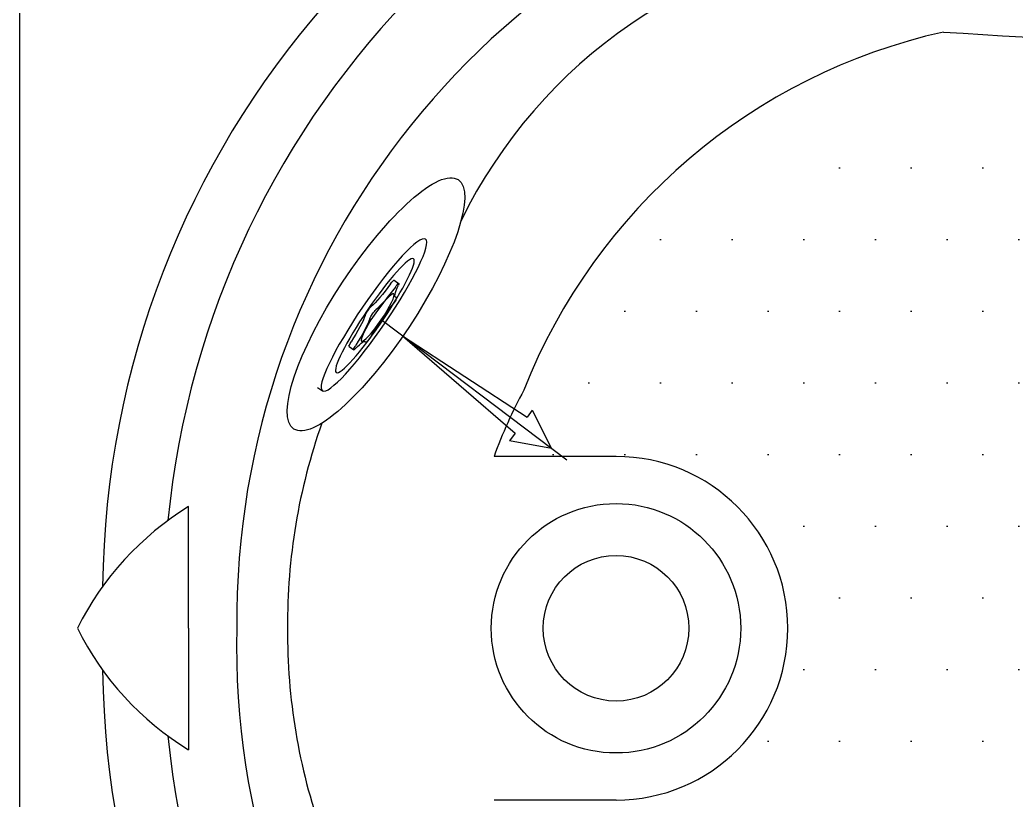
# Model space of a CAD drawing. Header units: millimetres. Extents: x -1237.18 to -1235.66, y 2253.25 to 2254.49.
# Drawn here: x -1237.1816 to -1236.7471, y 2253.7959 to 2254.1361 of the extents above; entities that cross this region are included whole.
import ezdxf

# ---------------------------------------------------------------- set-up
doc = ezdxf.new("R2010")
doc.units = ezdxf.units.MM
doc.linetypes.add('CENTER2', pattern=[1.125, 0.75, -0.125, 0.125, -0.125])
doc.layers.add('jacuzzi', color=1, linetype='Continuous')

msp = doc.modelspace()

# ---------------------------------------------------------------- hatches: boundary and pattern name
at = {"layer": 'jacuzzi'}
h = msp.add_hatch(dxfattribs=at)
h.set_pattern_fill('DOTS', color=256, scale=0.4999999999999382, style=0)
h.set_pattern_definition([(0, (-1242.120997702473, 2254.852860581235), (0.01562499999999807, 0.03124999999999612), [0, -0.03124999999999614])])
h.paths.add_polyline_path([(-1236.026686808815, 2253.870848114102, 0.4454527073348226), (-1236.228033983169, 2254.066346757269, -0.01827919739908432), (-1236.778827019644, 2254.080824831206, 0.2827456802841425), (-1236.961817494864, 2253.974732085831, 0.06978686902351681), (-1236.982667878628, 2253.918769705763, -0.7017385907835778), (-1236.850158481766, 2253.870848114102)])
h.paths.add_polyline_path([(-1236.850158481766, 2253.870848114102, -0.7017385907835691), (-1236.982667878628, 2253.82292652244, 0.06978686902355337), (-1236.961817494864, 2253.766964142372, 0.2827456802830554), (-1236.778827019644, 2253.660871396998, -0.01827919739911163), (-1236.228033983168, 2253.675349470935, 0.4454527073347936), (-1236.026686808815, 2253.870848114102)])

# ---------------------------------------------------------------- linework, layer by layer
for p, q in [((-1237.01839632549, 2254.022628787618), (-1237.016136121436, 2254.021092032238)), ((-1237.014818563452, 2253.998388410826), (-1236.965577913814, 2253.955965120402)), ((-1237.014818563452, 2253.998388410826), (-1236.960439366654, 2253.962856459828)), ((-1237.038062013779, 2253.993705206807), (-1237.035994619532, 2253.992299546454)), ((-1237.051776823504, 2253.975807423488), (-1237.049709429257, 2253.974401763135)), ((-1236.958170687964, 2253.965898999757), (-1236.960439366654, 2253.962856459828)), ((-1236.958170687964, 2253.965898999757), (-1236.949795308395, 2253.949264344674)), ((-1236.965577913814, 2253.955965120402), (-1236.968128260203, 2253.952544834069)), ((-1236.949795308395, 2253.949264344674), (-1236.968128260203, 2253.952544834069)), ((-1236.921619931279, 2253.945768156281), (-1236.974824378636, 2253.945768156281)), ((-1237.108035479707, 2253.870848114102), (-1237.108035479707, 2253.92389438438)), ((-1237.108035479707, 2253.870848114102), (-1237.108035479707, 2253.817801843823)), ((-1236.921619931279, 2253.795928071923), (-1236.974824378636, 2253.795928071923))]:
    msp.add_line(p, q, dxfattribs=at)
at = {"layer": 'jacuzzi', "linetype": 'CENTER2'}
msp.add_line((-1236.943104530548, 2253.944171322886), (-1237.023497553959, 2254.004949882444), dxfattribs=at)
at = {"layer": 'jacuzzi', "color": 3}
msp.add_lwpolyline([(-1237.165619931279, 2254.325848114102), (-1235.672619931279, 2254.325848114102, -0.4142135623730981), (-1235.656619931279, 2254.309848114102), (-1235.656619931279, 2253.431848114102, -0.4142135623730981), (-1235.672619931279, 2253.415848114102), (-1237.165619931279, 2253.415848114102, -0.4142135623730929), (-1237.181619931279, 2253.431848114102), (-1237.181619931279, 2254.309848114102, -0.4142135623730929)], format="xyb", close=True, dxfattribs=at)
at = {"layer": 'jacuzzi'}
for radius in [0.05438692965558665, 0.03174999999999607]:
    msp.add_circle((-1236.921619931279, 2253.870848114102), radius, dxfattribs=at)
for centre, radius, start, end in [((-1236.754324162134, 2253.885034666997), 0.3912297305089738, 98.27105656209824, 179.4080003432318), ((-1236.736988436988, 2253.880604386277), 0.3818957821470404, 95.89191917478927, 174.4083792429606), ((-1236.741862606154, 2253.874231269921), 0.3451593759043092, 101.8093692179576, 180.5616062250369), ((-1236.789744757514, 2253.951140118649), 0.2219827941886346, 94.85251075716737, 153.9793086186186), ((-1236.723088161809, 2253.880173146017), 0.2567743903907644, 102.5371902715854, 158.3918443946552), ((-1236.3054836759, 2261.654127049628), 7.538178174517581, 266.3998688578615, 270.5886858195923), ((-1236.772743008412, 2253.872421590131), 0.214980461804621, 151.5816427749184, 160.0513502812411), ((-1236.803255381198, 2253.873040283332), 0.2616342316252445, 160.5185326037795, 180.4800729398323), ((-1236.921619931279, 2253.870848114102), 0.0749200421791138, 270, 90), ((-1237.039887529016, 2253.812900095281), 0.1302454428996841, 121.5489717446909, 153.5821644194526), ((-1237.039887529016, 2253.928796132923), 0.1302454428996841, 206.4178355805474, 238.4510282553092), ((-1236.757680710711, 2253.862102326989), 0.3294407998636998, 178.4787689673354, 259.4741471875353), ((-1236.803255381198, 2253.868655944872), 0.2616342316252445, 179.5199270601676, 199.4814673962205), ((-1236.754324162133, 2253.856661561207), 0.3912297305092469, 180.5919996567009, 261.7289434378358), ((-1236.736988436988, 2253.861091841928), 0.3818957821477216, 185.5916207571006, 264.1080808251568)]:
    msp.add_arc(centre, radius, start, end, dxfattribs=at)
msp.add_ellipse((-1237.026313294879, 2254.012103572054), major_axis=(0.03583066440646197, 0.05436848115481824), ratio=0.2683817726566786, dxfattribs=at)
at = {"layer": 'jacuzzi', "extrusion": (0, 0, -0.9999999999999999)}
msp.add_ellipse((-1237.027218863603, 2254.00748007108), major_axis=(-0.0224905656539556, -0.03307830794587759), ratio=0.1499999999997823, dxfattribs=at)
at = {"layer": 'jacuzzi', "extrusion": (0, 0, -1)}
for centre, major_axis, ratio in [((-1237.026805384754, 2254.00719893901), (-0.01686792424047377, -0.0248087309594019), 0.1333333333331453), ((-1237.025564948206, 2254.006355542797), (-0.007028301766873033, -0.01033697123307594), 0.1499999999996525)]:
    msp.add_ellipse(centre, major_axis=major_axis, ratio=ratio, dxfattribs=at)
for centre, major_axis, ratio, start_param, end_param in [((-1237.020210419513, 2254.025637562826), (-0.01068301868563801, -0.01571219627430001), 0.1499999999995684, -1.378279017015491, -0.506676575139722), ((-1237.017835737373, 2254.01900697148), (-0.001506806129589973, -0.002216155784429468), 0.1499999999991413, 1.763313636574212, 3.891553139888146), ((-1237.018143025267, 2254.024231902473), (-0.01068301868563801, -0.01571219627430001), 0.1499999999995684, -1.378279017015491, -0.506676575139722), ((-1237.00708322873, 2254.030879124296), (-0.01068301868562758, -0.01571219627429117), 0.1499999999997144, -0.1216419555800097, 0.7499604862975344), ((-1237.029563715785, 2254.009074380319), (-0.001506806129584, -0.002216155784427106), 0.1499999999995995, 0.5066765751385476, 2.63491607845169), ((-1237.027496321538, 2254.007668719965), (-0.001506806129584, -0.002216155784427106), 0.1499999999995995, 0.5066765751385476, 2.63491607845169), ((-1237.021564540338, 2254.003635590013), (-0.01068301868564537, -0.01571219627431089), 0.149999999999633, 1.134995105856924, 2.006597547732729), ((-1237.04152706129, 2253.994285819527), (-0.01068301868562208, -0.01571219627428808), 0.1499999999997738, 3.648269228728012, 4.519871670605289), ((-1237.039459667043, 2253.992880159173), (-0.01068301868562208, -0.01571219627428808), 0.1499999999997738, 3.648269228728012, 4.519871670605289), ((-1237.036555207649, 2253.995921362592), (-0.001506806129582872, -0.002216155784426929), 0.150000000000817, -1.983968545005155e-12, 1.378279017014664), ((-1237.041574279651, 2253.98015093803), (-0.01068301868562165, -0.01571219627428501), 0.1500000000003159, 2.39163216729241, 3.263234609167496), ((-1237.029148208842, 2253.997724941743), (-0.001506806129584917, -0.00221615578443953), 0.1499999999972471, 4.276587759449937, 6.40482726278529), ((-1237.034487813403, 2253.994515702237), (-0.001506806129581371, -0.002216155784412491), 0.1500000000010709, -0.749960486290346, 1.378279017013349)]:
    msp.add_ellipse(centre, major_axis=major_axis, ratio=ratio, start_param=start_param, end_param=end_param, dxfattribs=at)
at = {"layer": 'jacuzzi', "extrusion": (0, 0, -0.9999999999999998)}
msp.add_ellipse((-1237.01990313162, 2254.020412631834), major_axis=(-0.001506806129585791, -0.002216155784424953), ratio=0.1499999999994295, start_param=1.763313636574706, end_param=3.141592653579039, dxfattribs=at)
at = {"layer": 'jacuzzi', "extrusion": (0, 0, -0.9999999999999999)}
msp.add_ellipse((-1237.018856659873, 2254.012861378562), major_axis=(-0.001506806129587658, -0.002216155784427085), ratio=0.1500000000013567, start_param=3.019950698009843, end_param=5.148190201321666, dxfattribs=at)

doc.saveas('drawing.dxf')
